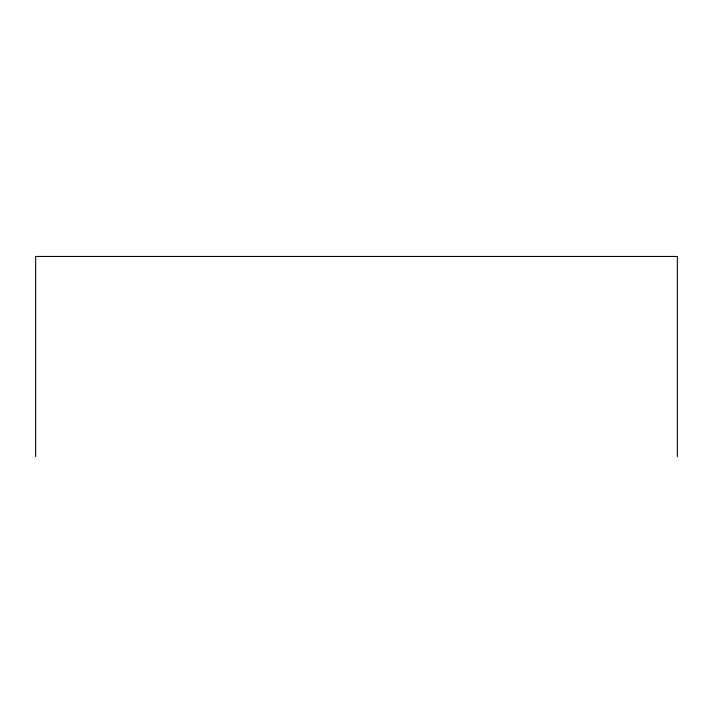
<?xml version="1.0" encoding="UTF-8"?>
<svg xmlns="http://www.w3.org/2000/svg" width="713" height="713" viewBox="0 0 713 713"><rect width="100%" height="100%" fill="white"/><g stroke="black" fill="none" stroke-linecap="round" stroke-linejoin="round"><path stroke-width="1.07" d="M677.35 456.552L677.35 256.448L35.65 256.448L35.65 456.552"/></g></svg>
